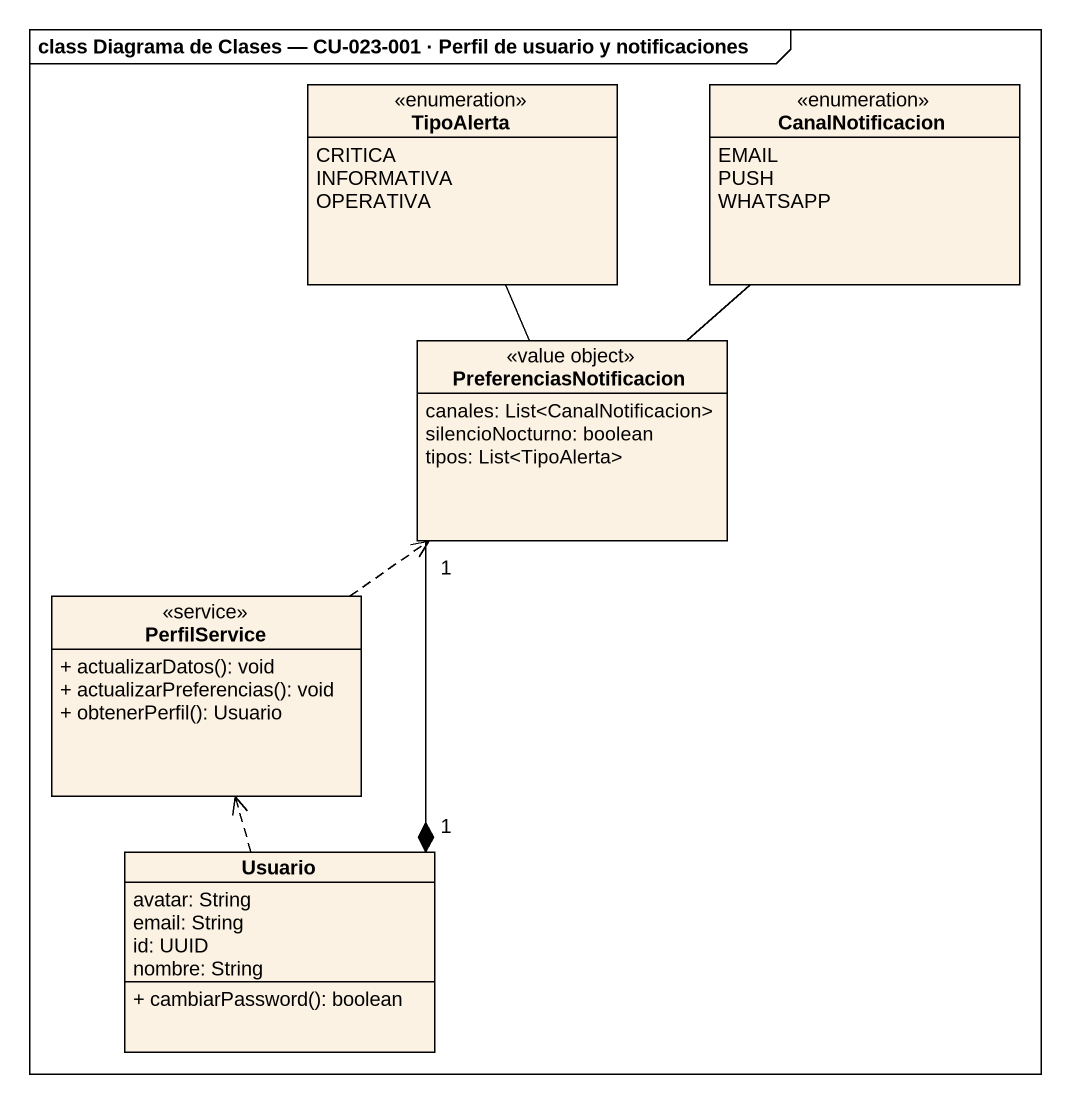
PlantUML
@startuml
mainframe class Diagrama de Clases — CU-023-001 · Perfil de usuario y notificaciones
hide circle
hide empty members
skinparam classAttributeIconSize 0
enum TipoAlerta {
  CRITICA
  INFORMATIVA
  OPERATIVA
}
enum CanalNotificacion {
  EMAIL
  PUSH
  WHATSAPP
}
class PreferenciasNotificacion <<value object>> {
  canales: List<CanalNotificacion>
  silencioNocturno: boolean
  tipos: List<TipoAlerta>
}
class PerfilService <<service>> {
  + actualizarDatos(): void
  + actualizarPreferencias(): void
  + obtenerPerfil(): Usuario
}
class Usuario {
  avatar: String
  email: String
  id: UUID
  nombre: String
  + cambiarPassword(): boolean
}
PreferenciasNotificacion -up- TipoAlerta
PreferenciasNotificacion -up- CanalNotificacion
PerfilService .up.> PreferenciasNotificacion
Usuario "1" *-up- "1" PreferenciasNotificacion
Usuario .up.> PerfilService
@enduml
